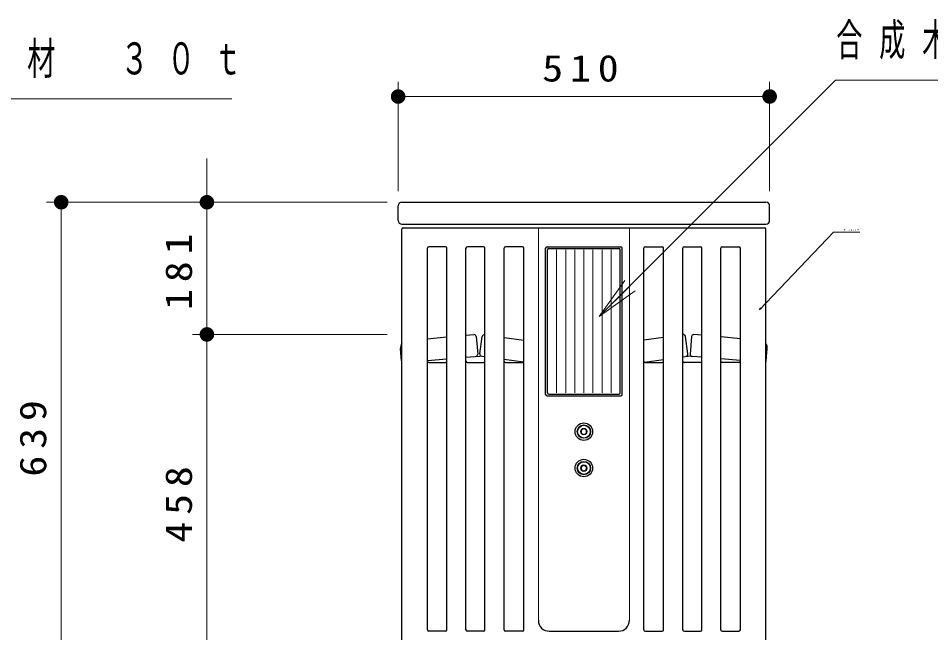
# Model space of a CAD drawing. Units: millimetres on the paper, scale 1:20. Extents: x -365 to 0, y -5 to 257.
# Drawn here: x -210.6 to -148, y 110.6 to 152.7 of the extents above; entities that cross this region are included whole.
import ezdxf

# ---------------------------------------------------------------- set-up
doc = ezdxf.new("R2010")
doc.units = ezdxf.units.MM
doc.layers.add('1_20', color=7, linetype='Continuous', lineweight=25)
doc.styles.add('ＭＳ ゴシック', font='')
doc.styles.get('ＭＳ ゴシック').set_extended_font_data('MS Gothic')

# ---------------------------------------------------------------- blocks, each defined once
blk = doc.blocks.new('filled_dot')
at = {"color": 0, "linetype": 'Continuous', "lineweight": -2, "const_width": 1.25}
blk.add_lwpolyline([(-0.625, 0, 1), (0.625, 0, 1)], format="xyb", close=True, dxfattribs=at)

msp = doc.modelspace()

# ---------------------------------------------------------------- linework, layer by layer
at = {"layer": '1_20', "lineweight": 13}
for p, q in [((-184.559, 140.862), (-184.559, 148.37)), ((-159.059, 140.862), (-159.059, 148.37)), ((-184.559, 147.37), (-159.059, 147.37)), ((-197.684, 128.038), (-197.684, 143.112)), ((-185.309, 140.112), (-208.684, 140.112)), ((-207.684, 108.162), (-207.684, 140.112)), ((-185.309, 140.112), (-198.684, 140.112)), ((-174.934, 138.362), (-174.934, 111.412)), ((-168.684, 138.362), (-168.684, 111.412)), ((-173.684, 127.037), (-173.684, 136.837)), ((-173.059, 127.037), (-173.059, 136.837)), ((-172.434, 127.037), (-172.434, 136.837)), ((-171.809, 127.037), (-171.809, 136.837)), ((-171.184, 127.037), (-171.184, 136.837)), ((-170.559, 127.037), (-170.559, 136.837)), ((-169.934, 127.037), (-169.934, 136.837)), ((-170.756, 132.259), (-168.988, 134.734)), ((-197.684, 105.162), (-197.684, 134.038)), ((-170.756, 132.259), (-168.635, 134.38)), ((-168.281, 134.027), (-170.756, 132.259)), ((-185.309, 131.038), (-198.684, 131.038)), ((-185.309, 131.038), (-198.684, 131.038)), ((-171.976, 124.458), (-171.809, 124.554)), ((-171.976, 124.458), (-171.976, 124.266)), ((-171.976, 124.266), (-171.809, 124.169)), ((-171.809, 124.554), (-171.642, 124.458)), ((-171.809, 124.169), (-171.642, 124.266)), ((-171.642, 124.458), (-171.642, 124.266)), ((-171.976, 121.958), (-171.809, 122.054)), ((-171.976, 121.958), (-171.976, 121.766)), ((-171.976, 121.766), (-171.809, 121.669)), ((-171.809, 122.054), (-171.642, 121.958)), ((-171.809, 121.669), (-171.642, 121.766)), ((-171.642, 121.958), (-171.642, 121.766))]:
    msp.add_line(p, q, dxfattribs=at)
at = {"layer": '1_20'}
for p, q in [((-184.559, 138.862), (-184.559, 139.862)), ((-184.309, 140.112), (-159.309, 140.112)), ((-159.059, 138.862), (-159.059, 139.862)), ((-184.309, 138.612), (-159.309, 138.612)), ((-184.309, 109.462), (-184.309, 138.262)), ((-184.209, 138.362), (-159.409, 138.362)), ((-159.309, 109.462), (-159.309, 138.262)), ((-182.553, 110.762), (-182.553, 136.962)), ((-181.311, 137.062), (-182.453, 137.062)), ((-181.211, 110.762), (-181.211, 136.962)), ((-179.904, 110.762), (-179.904, 136.962)), ((-178.705, 137.062), (-179.804, 137.062)), ((-178.605, 110.762), (-178.605, 136.962)), ((-177.284, 110.762), (-177.284, 136.962)), ((-176.028, 137.062), (-177.184, 137.062)), ((-175.928, 110.762), (-175.928, 136.962)), ((-174.434, 126.912), (-174.434, 136.962)), ((-174.334, 137.062), (-169.284, 137.062)), ((-174.309, 127.037), (-174.309, 136.837)), ((-174.209, 136.937), (-172.759, 136.937)), ((-172.759, 136.937), (-170.859, 136.937)), ((-170.859, 136.937), (-169.409, 136.937)), ((-169.309, 127.037), (-169.309, 136.837)), ((-169.184, 126.912), (-169.184, 136.962)), ((-167.69, 110.762), (-167.69, 136.962)), ((-167.59, 137.062), (-166.434, 137.062)), ((-166.334, 110.762), (-166.334, 136.962)), ((-165.013, 110.762), (-165.013, 136.962)), ((-164.913, 137.062), (-163.814, 137.062)), ((-163.714, 110.762), (-163.714, 136.962)), ((-162.407, 110.762), (-162.407, 136.962)), ((-162.307, 137.062), (-161.165, 137.062)), ((-161.065, 110.762), (-161.065, 136.962)), ((-179.904, 130.977), (-179.362, 131.025)), ((-163.714, 130.977), (-164.256, 131.025)), ((-182.553, 130.746), (-181.211, 130.863)), ((-179.2, 130.888), (-179.095, 129.693)), ((-178.951, 129.706), (-178.784, 130.894)), ((-177.284, 130.835), (-175.928, 130.644)), ((-166.334, 130.835), (-167.69, 130.644)), ((-164.667, 129.706), (-164.834, 130.894)), ((-164.418, 130.888), (-164.523, 129.693)), ((-161.065, 130.746), (-162.407, 130.863)), ((-184.325, 129.235), (-184.399, 130.082)), ((-159.293, 129.235), (-159.219, 130.082)), ((-182.553, 129.24), (-181.211, 129.357)), ((-182.453, 129.112), (-181.311, 129.112)), ((-179.904, 129.472), (-178.952, 129.555)), ((-179.804, 129.112), (-178.705, 129.112)), ((-178.605, 129.506), (-178.952, 129.555)), ((-175.964, 129.135), (-177.284, 129.32)), ((-177.184, 129.112), (-176.028, 129.112)), ((-167.654, 129.135), (-166.334, 129.32)), ((-167.59, 129.112), (-166.434, 129.112)), ((-165.013, 129.506), (-164.665, 129.555)), ((-163.814, 129.112), (-164.913, 129.112)), ((-163.714, 129.472), (-164.665, 129.555)), ((-161.065, 129.24), (-162.407, 129.357)), ((-161.165, 129.112), (-162.307, 129.112)), ((-174.334, 126.812), (-169.284, 126.812)), ((-174.209, 126.937), (-172.759, 126.937)), ((-172.759, 126.937), (-170.859, 126.937)), ((-170.859, 126.937), (-169.409, 126.937)), ((-181.311, 110.662), (-182.453, 110.662)), ((-178.705, 110.662), (-179.804, 110.662)), ((-176.028, 110.662), (-177.184, 110.662)), ((-174.184, 110.662), (-169.434, 110.662)), ((-167.59, 110.662), (-166.434, 110.662)), ((-164.913, 110.662), (-163.814, 110.662)), ((-162.307, 110.662), (-161.165, 110.662))]:
    msp.add_line(p, q, dxfattribs=at)
at = {"layer": '1_20', "color": 4}
for p, q in [((-159.758, 132.728), (-159.673, 132.854)), ((-159.758, 132.728), (-159.655, 132.836)), ((-159.636, 132.819), (-159.758, 132.728))]:
    msp.add_line(p, q, dxfattribs=at)
at = {"layer": '1_20', "lineweight": 13}
for points in [[(-170.756, 132.259), (-154.533, 148.482), (-106.076, 148.482)], [(-240.863, 139.746), (-233.401, 147.207), (-195.963, 147.207)]]:
    msp.add_lwpolyline(points, dxfattribs=at)
at = {"layer": '1_20', "color": 4, "lineweight": 13}
msp.add_lwpolyline([(-159.758, 132.728), (-154.667, 138.061), (-152.875, 138.061)], dxfattribs=at)
at = {"layer": '1_20'}
for centre, radius in [((-171.809, 124.362), 0.6), ((-171.809, 124.362), 0.6), ((-171.809, 124.362), 0.458), ((-171.809, 124.362), 0.438), ((-171.809, 121.862), 0.6), ((-171.809, 121.862), 0.458), ((-171.809, 121.862), 0.438)]:
    msp.add_circle(centre, radius, dxfattribs=at)
at = {"layer": '1_20', "lineweight": 13}
for centre in [(-171.809, 124.362), (-171.809, 121.862)]:
    msp.add_circle(centre, 0.224, dxfattribs=at)
at = {"layer": '1_20'}
for centre, radius, start, end in [((-184.309, 139.862), 0.25, 90, 180), ((-159.309, 139.862), 0.25, 0, 90), ((-184.309, 138.862), 0.25, 180, 270), ((-159.309, 138.862), 0.25, 270, 0), ((-184.209, 138.262), 0.1, 90, 180), ((-159.409, 138.262), 0.1, 0, 90), ((-182.453, 136.962), 0.1, 90, 180), ((-181.311, 136.962), 0.1, 0, 90), ((-179.804, 136.962), 0.1, 90, 180), ((-178.705, 136.962), 0.1, 0, 90), ((-177.184, 136.962), 0.1, 90, 180), ((-176.028, 136.962), 0.1, 0, 90), ((-174.334, 136.962), 0.1, 90, 180), ((-174.209, 136.837), 0.1, 90, 180), ((-169.409, 136.837), 0.1, 0, 90), ((-169.284, 136.962), 0.1, 0, 90), ((-167.59, 136.962), 0.1, 90, 180), ((-166.434, 136.962), 0.1, 0, 90), ((-164.913, 136.962), 0.1, 90, 180), ((-163.814, 136.962), 0.1, 0, 90), ((-162.307, 136.962), 0.1, 90, 180), ((-161.165, 136.962), 0.1, 0, 90), ((-179.349, 130.875), 0.15, 5, 95), ((-178.636, 130.874), 0.15, 82, 172), ((-164.982, 130.874), 0.15, 8, 101.90069), ((-164.269, 130.875), 0.15, 85, 175), ((-183.901, 130.126), 0.5, 144.65646, 185), ((-159.717, 130.126), 0.5, 355, 35.34354), ((-179.245, 129.68), 0.15, 275, 5), ((-178.803, 129.685), 0.15, 172, 262), ((-164.815, 129.685), 0.15, 278, 8), ((-164.373, 129.68), 0.15, 175, 265), ((-184.176, 129.248), 0.15, 185, 207.32435), ((-182.453, 129.212), 0.1, 180, 270), ((-181.311, 129.212), 0.1, 270, 0), ((-179.804, 129.212), 0.1, 180, 270), ((-178.705, 129.212), 0.1, 270, 0), ((-177.184, 129.212), 0.1, 180, 270), ((-176.028, 129.212), 0.1, 270, 0), ((-167.59, 129.212), 0.1, 180, 270), ((-166.434, 129.212), 0.1, 270, 0), ((-164.913, 129.212), 0.1, 180, 270), ((-163.814, 129.212), 0.1, 270, 0), ((-162.307, 129.212), 0.1, 180, 270), ((-161.165, 129.212), 0.1, 270, 0), ((-159.442, 129.248), 0.15, 332.67565, 355), ((-174.334, 126.912), 0.1, 180, 270), ((-174.209, 127.037), 0.1, 180, 270), ((-169.409, 127.037), 0.1, 270, 0), ((-169.284, 126.912), 0.1, 270, 0), ((-174.184, 111.412), 0.75, 180, 270), ((-169.434, 111.412), 0.75, 270, 0), ((-182.453, 110.762), 0.1, 180, 270), ((-181.311, 110.762), 0.1, 270, 0), ((-179.804, 110.762), 0.1, 180, 270), ((-178.705, 110.762), 0.1, 270, 0), ((-177.184, 110.762), 0.1, 180, 270), ((-176.028, 110.762), 0.1, 270, 0), ((-167.59, 110.762), 0.1, 180, 270), ((-166.434, 110.762), 0.1, 270, 0), ((-164.913, 110.762), 0.1, 180, 270), ((-163.814, 110.762), 0.1, 270, 0), ((-162.307, 110.762), 0.1, 180, 270), ((-161.165, 110.762), 0.1, 270, 0)]:
    msp.add_arc(centre, radius, start, end, dxfattribs=at)

# ---------------------------------------------------------------- block references
at = {"layer": '1_20', "lineweight": 13, "xscale": 0.4, "yscale": 0.4}
msp.add_blockref('filled_dot', (-184.559, 147.37), dxfattribs=at)
for p, rotation in [((-159.059, 147.37), 180), ((-207.684, 140.112), 270), ((-197.684, 140.112), 90), ((-197.684, 131.038), 90), ((-197.684, 131.038), 270)]:
    msp.add_blockref('filled_dot', p, dxfattribs=dict(at, rotation=rotation))

# ---------------------------------------------------------------- texts
at = {"layer": '1_20', "style": 'ＭＳ ゴシック'}
for s, insert, char_height, attachment_point in [('\\T1.64;\\W0.6;合成木材化粧板（リーディング面）', (-154.492, 151.132), 2.199, 4), ('\\T1.64;\\W0.65;肘掛け：合成木材\u3000３０ｔ', (-232.403, 149.857), 2.199, 4), ('\\T1.33;\\W1.15;510', (-171.809, 148.37), 1.833, 8)]:
    msp.add_mtext(s, dxfattribs=dict(at, insert=insert, char_height=char_height, attachment_point=attachment_point))
at = {"layer": '1_20', "char_height": 1.833, "attachment_point": 8, "rotation": 90, "style": 'ＭＳ ゴシック'}
for s, insert in [('\\T1.33;\\W1.15;181', (-198.684, 135.575)), ('\\T1.33;\\W1.15;639', (-208.684, 124.137)), ('\\T1.33;\\W1.15;458', (-198.684, 119.6))]:
    msp.add_mtext(s, dxfattribs=dict(at, insert=insert))
at = {"layer": '1_20', "color": 4, "insert": (-153.945, 138.193), "char_height": 0.11, "attachment_point": 4, "style": 'ＭＳ ゴシック'}
msp.add_mtext('\\T1.64;\\W0.6;脚：アルミ鋳物', dxfattribs=at)

doc.saveas('drawing.dxf')
